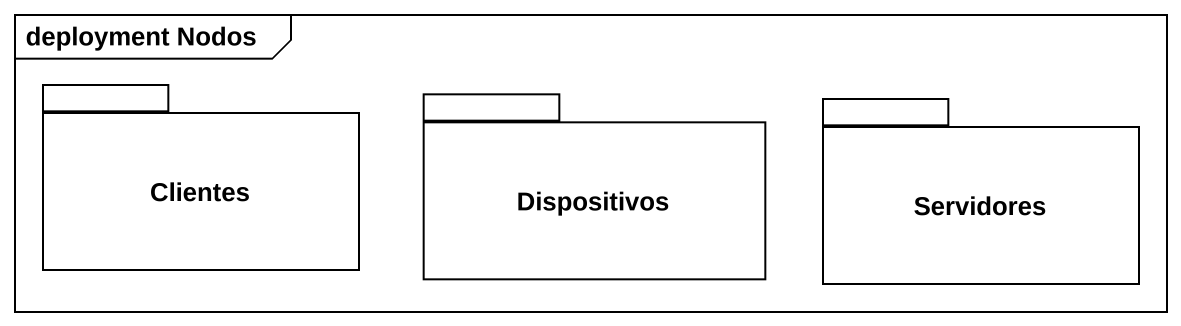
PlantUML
@startuml
mainframe deployment Nodos
package Clientes {
}
package Dispositivos {
}
package Servidores {
}
@enduml
